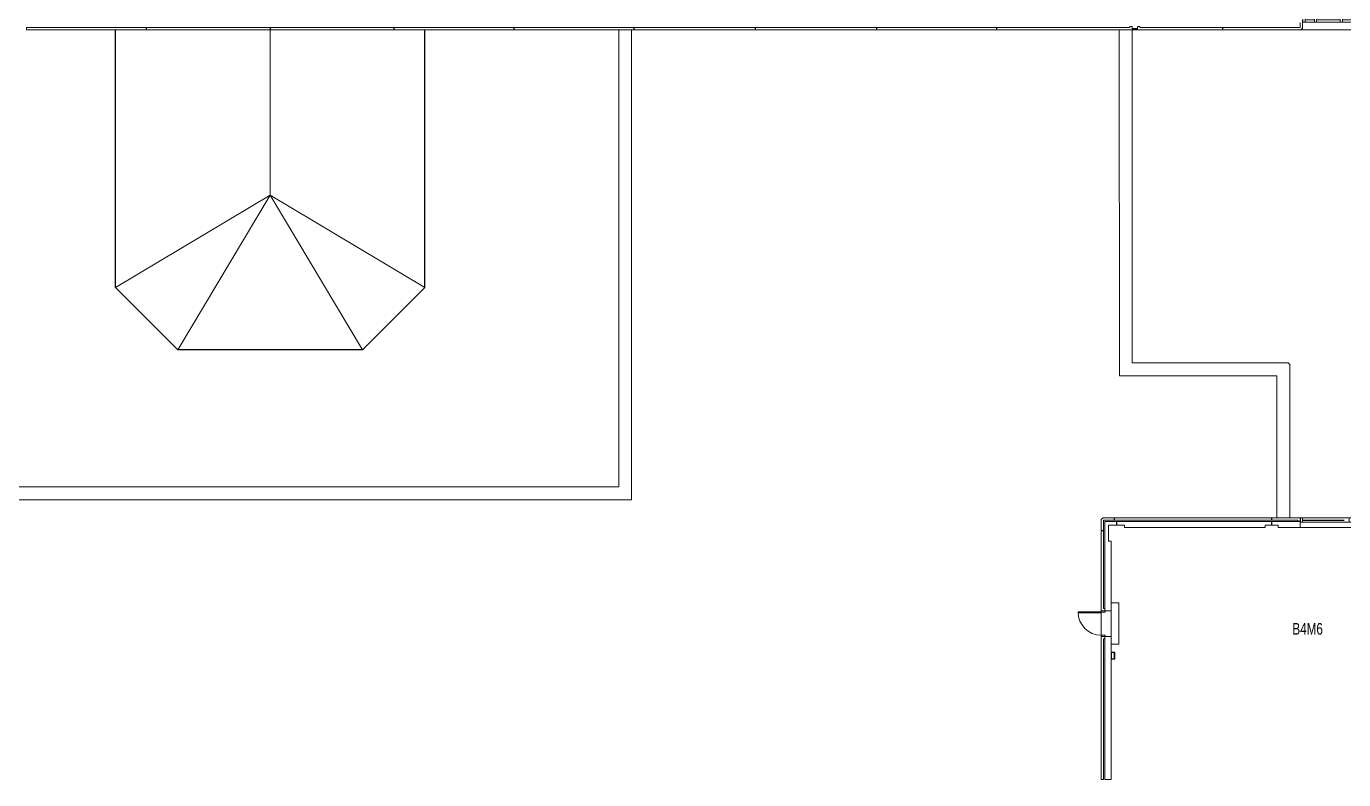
# Model space of a CAD drawing. Header units: inches. Extents: x 1097 to 10841, y 897 to 6841.
# Drawn here: x 6735 to 8776, y 2367 to 3534 of the extents above; entities that cross this region are included whole.
import ezdxf
from ezdxf.enums import TextEntityAlignment as Align

# ---------------------------------------------------------------- set-up
doc = ezdxf.new("R2010")
doc.units = ezdxf.units.IN
doc.header["$MEASUREMENT"] = 0
doc.linetypes.add('DGN2', pattern=[128.991752, 64.495876, -64.495876])
doc.layers.get('0').update_dxf_attribs({"lineweight": 18})
for name, color, linetype, lineweight, true_color in [('Level 15', 7, 'Continuous', 18, 0xfefefe), ('Level 16', 7, 'Continuous', 18, 0xfefefe), ('Level 20', 7, 'Continuous', 18, 0xfefefe), ('Level 21', 7, 'Continuous', 18, 0xfefefe), ('Level 25', 7, 'Continuous', 18, 0xfefefe), ('Level 26', 7, 'Continuous', 18, 0xfefefe), ('Level 48', 7, 'Continuous', 18, 0xfefefe), ('Level 54', 7, 'Continuous', 18, 0xfefefe), ('Level 57', 7, 'Continuous', 18, 0xfefefe)]:
    doc.layers.add(name, color=color, linetype=linetype, lineweight=lineweight, true_color=true_color)
doc.styles.add('Styledgn001', font='dgn001.shx')

# ---------------------------------------------------------------- blocks, each defined once
blk = doc.blocks.new('WINLOU2')
at = {"layer": 'Level 15', "color": 30, "linetype": 'Continuous', "lineweight": 0, "true_color": 0xf26432}
blk.add_line((0, 0), (-80, 0), dxfattribs=at)
at = {"layer": 'Level 16', "color": 163, "linetype": 'Continuous', "lineweight": 0, "true_color": 0x5587b9}
for p, q in [((-76, 15.25025), (-4, 15.25025)), ((-76, 8.25025), (-4, 8.25025))]:
    blk.add_line(p, q, dxfattribs=at)
at = {"layer": 'Level 16', "color": 163, "linetype": 'DGN2', "lineweight": 30, "true_color": 0x5587b9}
blk.add_line((-76, 11.75025), (-4, 11.75025), dxfattribs=at)
at = {"layer": 'Level 16', "color": 163, "linetype": 'Continuous', "lineweight": 13, "true_color": 0x5587b9}
for points in [[(-76, 15.25025), (-76, 8.25025), (-79.5, 8.25025), (-79.5, 15.25025), (-76, 15.25025)], [(-0.5, 15.25025), (-0.5, 8.25025), (-4, 8.25025), (-4, 15.25025), (-0.5, 15.25025)]]:
    blk.add_lwpolyline(points, close=True, dxfattribs=at)
blk = doc.blocks.new('ASHNG2')
at = {"layer": 'Level 25', "color": 2, "linetype": 'Continuous', "lineweight": 40, "true_color": 0xffff00}
blk.add_line((-36, 0), (0, 0), dxfattribs=at)
at = {"layer": 'Level 25', "color": 2, "linetype": 'Continuous', "lineweight": 0, "true_color": 0xffff00}
blk.add_ellipse((0, 0), major_axis=(0, -36.000001), ratio=1, start_param=4.7123893198, end_param=6.283185598, dxfattribs=at)
at = {"layer": 'Level 26', "color": 2, "linetype": 'Continuous', "lineweight": 13, "true_color": 0xffff00}
for points in [[(0, 1.999875), (0, -0.00025), (6, -0.00025), (6, 1.999875)], [(0, -38.000125), (0, -36), (6, -36), (6, -38.000125)]]:
    blk.add_lwpolyline(points, dxfattribs=at)
blk = doc.blocks.new('8EJ')
at = {"layer": 'Level 21', "color": 2, "linetype": 'Continuous', "lineweight": 13, "true_color": 0xffff00}
for p, q in [((0, 0), (-8, 0)), ((-6.5, 0), (-6.5, 1.022625)), ((-4.875, 0), (-4.875, 1.022625)), ((-3.125, 0), (-3.125, 1.022625)), ((-1.5, 0), (-1.5, 1.022625))]:
    blk.add_line(p, q, dxfattribs=at)
blk.add_lwpolyline([(-8, 1.5), (-7.5, 2.5), (-7, 1.5), (-6.5, 2.5), (-6, 1.5), (-5.5, 2.5), (-5, 1.5), (-4.5, 2.5), (-4, 1.5), (-3.5, 2.5), (-3, 1.5), (-2.5, 2.5), (-2, 1.5), (-1.5, 2.5), (-1, 1.5), (-0.5, 2.5), (0, 1.5)], dxfattribs=at)
blk = doc.blocks.new('FE1')
at = {"layer": 'Level 54', "color": 30, "linetype": 'Continuous', "lineweight": 0, "true_color": 0xf26432}
blk.add_line((4.5, 5), (4.5, -5), dxfattribs=at)
at = {"layer": 'Level 54', "color": 30, "linetype": 'Continuous', "lineweight": 30, "true_color": 0xf26432}
blk.add_lwpolyline([(5.5, 5), (0, 5), (0, -5), (5.5, -5), (5.5, 5)], close=True, dxfattribs=at)
blk = doc.blocks.new('WINWIN2')
at = {"layer": 'Level 15', "color": 30, "linetype": 'Continuous', "lineweight": 0, "true_color": 0xf26432}
blk.add_line((82.5, -19), (-3.11, -19), dxfattribs=at)
at = {"layer": 'Level 16', "color": 163, "linetype": 'Continuous', "lineweight": 0, "true_color": 0x5587b9}
for p, q in [((3.5, 0), (75.5, 0)), ((3.5, -7), (75.5, -7))]:
    blk.add_line(p, q, dxfattribs=at)
at = {"layer": 'Level 16', "color": 163, "linetype": 'Continuous', "lineweight": 13, "true_color": 0x5587b9}
for p, q in [((3.5, -3.5), (17.75, -3.5)), ((21.25, -3.5), (57.75, -3.5)), ((61.25, -3.5), (75.5, -3.5))]:
    blk.add_line(p, q, dxfattribs=at)
for points in [[(3.5, 0), (3.5, -7), (0, -7), (0, 0), (3.5, 0)], [(21.25, 0), (21.25, -7), (17.75, -7), (17.75, 0), (21.25, 0)], [(61.25, 0), (61.25, -7), (57.75, -7), (57.75, 0), (61.25, 0)], [(79, 0), (79, -7), (75.5, -7), (75.5, 0), (79, 0)]]:
    blk.add_lwpolyline(points, close=True, dxfattribs=at)

msp = doc.modelspace()

# ---------------------------------------------------------------- linework, layer by layer
at = {"layer": 'Level 15', "color": 30, "linetype": 'Continuous', "lineweight": 13, "true_color": 0xf26432}
for p, q in [((6734.782875, 3532.169125), (6920.294, 3532.169125)), ((6734.782875, 3532.169125), (6734.782875, 3528.544)), ((6920.294, 3532.169125), (6920.294, 3528.544125)), ((6920.794, 3528.544125), (6920.794, 3532.169125)), ((6920.794, 3532.169125), (7112.293875, 3532.169125)), ((7112.293875, 3532.169125), (7112.293875, 3528.544)), ((7112.793875, 3532.169125), (7304.27175, 3532.169125)), ((7112.793875, 3532.169125), (7112.793875, 3528.544)), ((7304.27175, 3532.169125), (7304.27175, 3528.544125)), ((7304.77175, 3528.544125), (7304.77175, 3532.169125)), ((7304.77175, 3532.169125), (7490.27175, 3532.169125)), ((7490.27175, 3532.169125), (7490.27175, 3528.544)), ((7490.77175, 3532.169125), (7676.27175, 3532.169125)), ((7490.77175, 3532.169125), (7490.77175, 3528.544)), ((7676.27175, 3532.169125), (7676.27175, 3528.544125)), ((7676.77175, 3528.544125), (7676.77175, 3532.169125)), ((7676.77175, 3532.169125), (7864.27175, 3532.169125)), ((7864.27175, 3532.169125), (7864.27175, 3528.544)), ((7864.77175, 3532.169125), (8052.27175, 3532.169125)), ((7864.77175, 3532.169125), (7864.77175, 3528.544)), ((8052.27175, 3532.169125), (8052.27175, 3528.544125)), ((8052.77175, 3528.544125), (8052.77175, 3532.169125)), ((8052.77175, 3532.169125), (8238.294, 3532.169125)), ((8238.294, 3532.169125), (8238.294, 3528.544)), ((8238.794, 3532.169125), (8444.919, 3532.169125)), ((8238.794, 3532.169125), (8238.794, 3528.544)), ((8444.919, 3532.169125), (8444.919, 3533.794125)), ((8444.919, 3533.794125), (8448.544, 3533.794125)), ((8448.544, 3529.544125), (8448.544, 3533.794125)), ((8456.544, 3528.544), (8456.544, 3533.794125)), ((8456.544, 3533.794125), (8460.169125, 3533.794125)), ((8460.169125, 3532.169125), (8460.169125, 3533.794125)), ((8588.294, 3532.169125), (8460.169125, 3532.169125)), ((8588.294, 3532.169125), (8588.294, 3528.544125)), ((8588.794, 3532.169125), (8588.794, 3528.544125)), ((8708.93, 3532.169125), (8588.794, 3532.169125)), ((8708.93, 3539.72175), (8708.93, 3532.169125)), ((8712.555, 3543.34675), (8712.555, 3531.169)), ((6734.782875, 3528.544), (6920.294, 3528.544)), ((6920.794, 3528.544), (7112.293875, 3528.544)), ((7112.543875, 3272.544), (7112.543875, 3528.544)), ((7112.793875, 3528.544), (7304.27175, 3528.544)), ((7304.77175, 3528.544), (7490.27175, 3528.544)), ((7490.77175, 3528.544), (7676.27175, 3528.544)), ((7676.77175, 3528.544), (7864.27175, 3528.544)), ((7864.77175, 3528.544), (8052.27175, 3528.544)), ((8052.77175, 3528.544), (8238.294, 3528.544)), ((8238.794, 3528.544), (8448.544, 3528.544)), ((8448.544, 3529.544125), (8448.544, 3528.544)), ((8588.294, 3528.544), (8456.544, 3528.544)), ((8709.93, 3528.544), (8588.794, 3528.544)), ((8709.93, 3528.544), (8712.555, 3531.169)), ((7112.543875, 3272.544), (6872.82825, 3129.348)), ((7112.543875, 3272.544), (6969.347875, 3032.828375)), ((7352.25775, 3129.348), (7112.543875, 3272.544)), ((7112.543875, 3272.544), (7255.740125, 3032.828375)), ((8403.16875, 2772.544), (8400.54375, 2769.919)), ((8400.54375, 2752.794), (8400.54375, 2769.919)), ((8420.29375, 2772.544), (8403.16875, 2772.544)), ((8420.29375, 2768.918875), (8404.16875, 2768.918875)), ((8404.16875, 2752.793875), (8404.16875, 2768.918875)), ((8406.16875, 2766.918875), (8406.16875, 2736.544)), ((8424.29375, 2766.918875), (8406.16875, 2766.918875)), ((8411.79375, 2761.29375), (8411.79375, 2736.544)), ((8424.29375, 2761.29375), (8411.79375, 2761.29375)), ((8420.29375, 2772.543875), (8420.29375, 2768.918875)), ((8664.29375, 2772.544), (8420.79375, 2772.544)), ((8420.79375, 2772.543875), (8420.79375, 2768.918875)), ((8664.29375, 2768.918875), (8420.79375, 2768.918875)), ((8424.29375, 2766.91875), (8424.29375, 2761.29375)), ((8436.54375, 2766.918875), (8424.79375, 2766.918875)), ((8424.79375, 2766.91875), (8424.79375, 2761.29375)), ((8436.54375, 2761.29375), (8424.79375, 2761.29375)), ((8654.54375, 2766.91875), (8436.54375, 2766.91875)), ((8436.54375, 2757.29375), (8436.54375, 2761.29375)), ((8654.54375, 2757.29375), (8436.54375, 2757.29375)), ((8664.29375, 2766.918625), (8654.54375, 2766.918625)), ((8654.54375, 2757.29375), (8654.54375, 2761.293625)), ((8664.29375, 2761.293625), (8654.54375, 2761.293625)), ((8664.29375, 2768.918875), (8664.29375, 2772.544)), ((8664.29375, 2761.293625), (8664.29375, 2766.918625)), ((8708.54375, 2772.544), (8664.79375, 2772.544)), ((8664.79375, 2768.918875), (8664.79375, 2772.544)), ((8704.918625, 2768.918875), (8664.79375, 2768.918875)), ((8664.79375, 2766.918625), (8674.54375, 2766.918625)), ((8664.79375, 2766.918625), (8664.79375, 2761.293625)), ((8664.79375, 2761.293625), (8674.54375, 2761.293625)), ((8708.54375, 2766.91875), (8674.54375, 2766.91875)), ((8674.54375, 2757.29375), (8674.54375, 2761.293625)), ((8708.54375, 2757.29375), (8674.54375, 2757.29375)), ((8704.918625, 2767.293875), (8704.918625, 2768.918875)), ((8704.918625, 2767.293875), (8708.54375, 2767.293875)), ((8708.54375, 2767.293875), (8708.54375, 2772.544)), ((8708.54375, 2757.29375), (8708.54375, 2766.91875)), ((8400.54375, 2752.794), (8404.16875, 2752.793875)), ((8400.54375, 2628.544), (8400.54375, 2752.294)), ((8400.54375, 2752.294), (8404.16875, 2752.294)), ((8404.16875, 2632.169125), (8404.16875, 2752.294)), ((8406.16875, 2736.544), (8406.16875, 2628.544)), ((8415.79375, 2736.544), (8411.79375, 2736.544)), ((8415.79375, 2736.544), (8415.79375, 2628.544)), ((8400.54375, 2628.544), (8405.79375, 2628.544)), ((8404.16875, 2632.169125), (8405.79375, 2632.169125)), ((8405.79375, 2632.169125), (8405.79375, 2628.544)), ((8415.79375, 2628.544), (8406.16875, 2628.544)), ((8400.54375, 2366.794), (8400.54375, 2588.544)), ((8400.54375, 2588.544), (8405.79375, 2588.544)), ((8404.16875, 2366.794), (8404.16875, 2584.919)), ((8404.16875, 2584.919), (8405.79375, 2584.919)), ((8405.79375, 2588.544), (8405.79375, 2584.919)), ((8406.16875, 2588.544), (8415.79375, 2588.544)), ((8406.16875, 2588.544), (8406.16875, 2366.794)), ((8415.79375, 2588.544), (8415.79375, 2366.794)), ((8404.16875, 2366.794), (8400.54375, 2366.794)), ((8415.79375, 2366.794), (8406.16875, 2366.794))]:
    msp.add_line(p, q, dxfattribs=at)
at = {"layer": 'Level 15', "color": 30, "linetype": 'Continuous', "lineweight": 30, "true_color": 0xf26432}
for p, q in [((6872.82825, 3129.348), (6872.82825, 3528.544)), ((7352.25775, 3129.348), (7352.25775, 3528.544)), ((6969.347875, 3032.828375), (6872.82825, 3129.348)), ((7255.740125, 3032.828375), (7352.25975, 3129.348)), ((7255.740125, 3032.828375), (6969.347875, 3032.828375))]:
    msp.add_line(p, q, dxfattribs=at)
at = {"layer": 'Level 20', "color": 3, "linetype": 'Continuous', "lineweight": 0, "true_color": 0x00ff00}
for p, q in [((8427.79375, 2640.544), (8415.79375, 2640.544)), ((8427.79375, 2576.544), (8427.79375, 2640.544)), ((8400.544, 2588.544), (8400.544, 2628.544)), ((8415.79375, 2588.544), (8415.79375, 2628.544)), ((8427.79375, 2576.544), (8415.79375, 2576.544))]:
    msp.add_line(p, q, dxfattribs=at)
at = {"layer": 'Level 57', "color": 30, "linetype": 'Continuous', "lineweight": 13, "true_color": 0xf26432}
for p, q in [((7652.544, 3528.544), (7652.544, 2820.500625)), ((7672.544, 3528.544), (7672.544, 2800.500625)), ((8428.546375, 2992.544), (8428.468875, 3528.54425)), ((8448.5435, 3012.544), (8448.468875, 3528.544)), ((8689.92475, 3012.544), (8448.5435, 3012.544)), ((8692.54975, 3009.919), (8689.92475, 3012.544)), ((8692.544, 2772.544), (8692.54975, 3009.919)), ((8672.549375, 2992.544), (8428.546375, 2992.544)), ((8672.544, 2772.544), (8672.549375, 2992.544)), ((6008.544, 2820.500625), (7652.544, 2820.500625)), ((5988.544, 2800.500625), (7672.544, 2800.500625))]:
    msp.add_line(p, q, dxfattribs=at)

# ---------------------------------------------------------------- block references
at = {"color": 30, "linetype": 'Continuous', "lineweight": 13, "true_color": 0xf26432}
for name, p in [('WINWIN2', (8713.055, 3547.544)), ('WINLOU2', (8788.54375, 2757.29375))]:
    msp.add_blockref(name, p, dxfattribs=at)
at = {"color": 7, "linetype": 'Continuous', "lineweight": 0, "true_color": 0xfefefe}
for name, p in [('8EJ', (8456.544, 3528.544)), ('ASHNG2', (8400.544, 2626.544125)), ('FE1', (8415.79375, 2558.740125))]:
    msp.add_blockref(name, p, dxfattribs=at)

# ---------------------------------------------------------------- texts
at = {"layer": 'Level 48', "color": 3, "linetype": 'Continuous', "lineweight": 13, "true_color": 0x00ff00, "style": 'Styledgn001', "width": 0.75}
msp.add_text('B4M6', height=18, dxfattribs=at).set_placement((8696.7605, 2609.484125), align=Align.TOP_LEFT)

doc.saveas('drawing.dxf')
